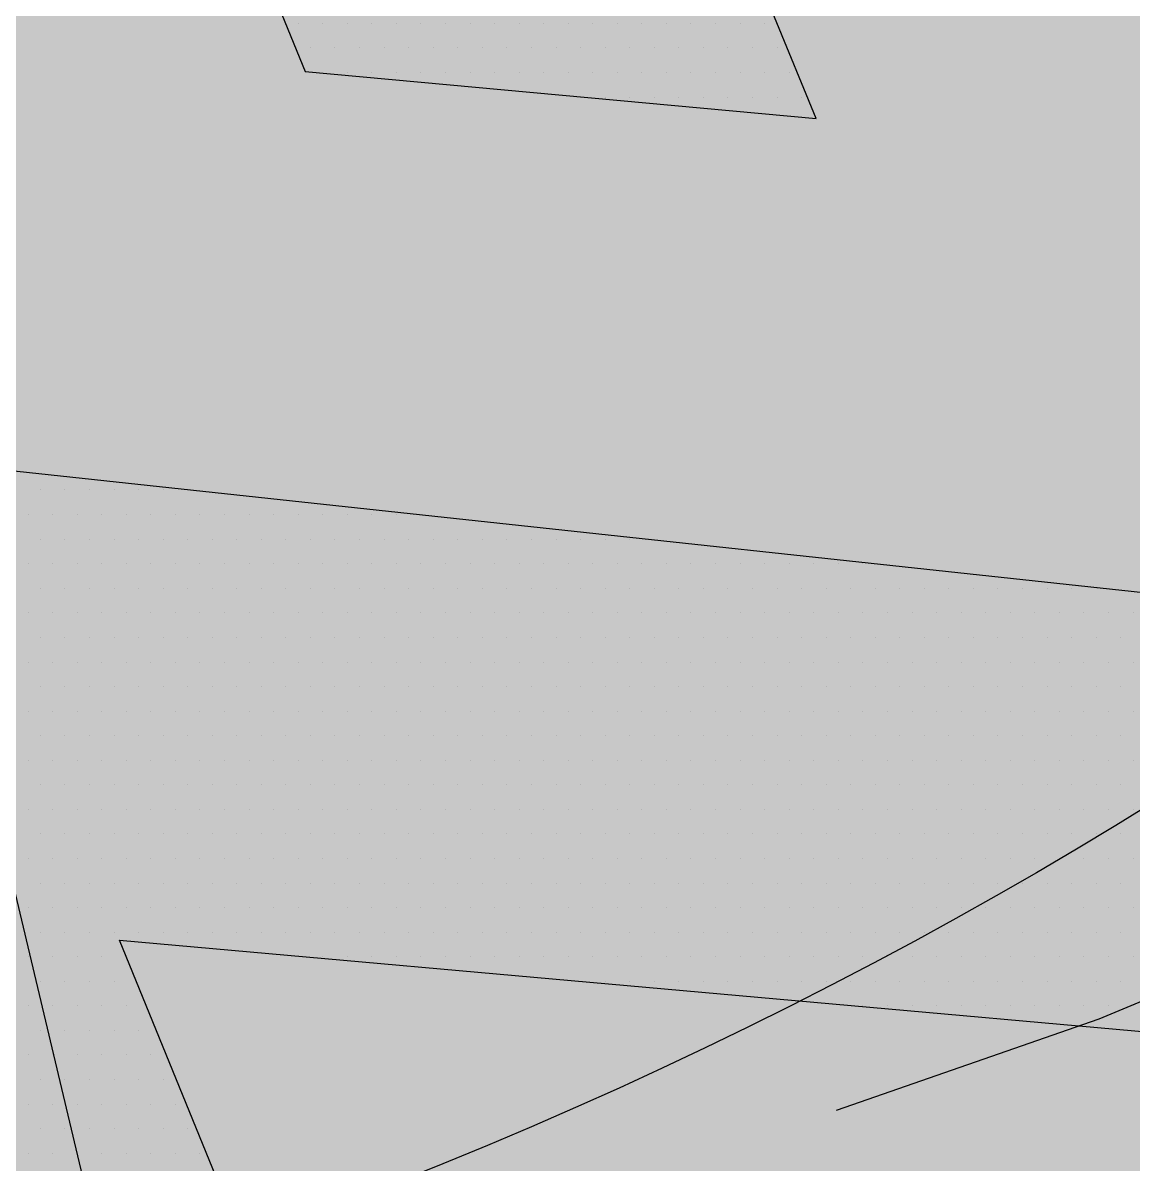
# Paper-space layout 'Layout1' of a CAD drawing. Extents: x -43 to 2298, y -18 to 768.
# Drawn here: x 739.993 to 742.482, y 376.185 to 378.743 of the extents above; entities that cross this region are included whole.
import ezdxf

# ---------------------------------------------------------------- set-up
doc = ezdxf.new("R2010")
doc.units = 0
doc.header["$LTSCALE"] = 2
doc.linetypes.add('CACHEX2', pattern=[0.75, 0.5, -0.25])
doc.layers.add('CARTOUCHE', color=7, linetype='Continuous')
doc.layers.add('LOGO', color=7, linetype='Continuous')

# ---------------------------------------------------------------- blocks, each defined once
blk = doc.blocks.new('A$C715108E3')
at = {"layer": 'LOGO', "color": 131}
for p, q in [((-1.7662, -18.4684), (-1.7662, -18.4684)), ((-1.7182, -18.4684), (-1.7182, -18.4684)), ((-1.6264, -18.4684), (-1.6264, -18.4684)), ((-1.5345, -18.4684), (-1.5345, -18.4684)), ((-1.4427, -18.4684), (-1.4427, -18.4684)), ((-1.3512, -18.4684), (-1.3512, -18.4684)), ((-1.2594, -18.4684), (-1.2594, -18.4684)), ((-1.1674, -18.4684), (-1.1674, -18.4684)), ((-1.0761, -18.4684), (-1.0761, -18.4684)), ((-0.9841, -18.4684), (-0.9841, -18.4684)), ((-0.8921, -18.4684), (-0.8921, -18.4684)), ((-0.801, -18.4684), (-0.801, -18.4684)), ((-0.709, -18.4684), (-0.709, -18.4684)), ((-0.6173, -18.4684), (-0.6173, -18.4684)), ((-0.5257, -18.4684), (-0.5257, -18.4684)), ((-0.434, -18.4684), (-0.434, -18.4684)), ((-0.342, -18.4684), (-0.342, -18.4684)), ((-0.2508, -18.4684), (-0.2508, -18.4684)), ((-0.1587, -18.4684), (-0.1587, -18.4684)), ((-0.0667, -18.4684), (-0.0667, -18.4684)), ((0.0251, -18.4684), (0.0251, -18.4684)), ((-1.7287, -18.5599), (-1.7287, -18.5599)), ((-1.6721, -18.5599), (-1.6721, -18.5599)), ((-1.5806, -18.5599), (-1.5806, -18.5599)), ((-1.4888, -18.5599), (-1.4888, -18.5599)), ((-1.397, -18.5599), (-1.397, -18.5599)), ((-1.3051, -18.5599), (-1.3051, -18.5599)), ((-1.2137, -18.5599), (-1.2137, -18.5599)), ((-1.1219, -18.5599), (-1.1219, -18.5599)), ((-1.0298, -18.5599), (-1.0298, -18.5599)), ((-0.9386, -18.5599), (-0.9386, -18.5599)), ((-0.8465, -18.5599), (-0.8465, -18.5599)), ((-0.7549, -18.5599), (-0.7549, -18.5599)), ((-0.6633, -18.5599), (-0.6633, -18.5599)), ((-0.5712, -18.5599), (-0.5712, -18.5599)), ((-0.4796, -18.5599), (-0.4796, -18.5599)), ((-0.3879, -18.5599), (-0.3879, -18.5599)), ((-0.2963, -18.5599), (-0.2963, -18.5599)), ((-0.2043, -18.5599), (-0.2043, -18.5599)), ((-0.1124, -18.5599), (-0.1124, -18.5599)), ((-0.0212, -18.5599), (-0.0212, -18.5599)), ((0.0708, -18.5599), (0.0708, -18.5599)), ((-1.6492, -18.6525), (-1.6492, -18.6525)), ((-1.6264, -18.6525), (-1.6264, -18.6525)), ((-1.5345, -18.6525), (-1.5345, -18.6525)), ((-1.4427, -18.6525), (-1.4427, -18.6525)), ((-1.3512, -18.6525), (-1.3512, -18.6525)), ((-1.2594, -18.6525), (-1.2594, -18.6525)), ((-1.1674, -18.6525), (-1.1674, -18.6525)), ((-1.0761, -18.6525), (-1.0761, -18.6525)), ((-0.9841, -18.6525), (-0.9841, -18.6525)), ((-0.8921, -18.6525), (-0.8921, -18.6525)), ((-0.801, -18.6525), (-0.801, -18.6525)), ((-0.709, -18.6525), (-0.709, -18.6525)), ((-0.6173, -18.6525), (-0.6173, -18.6525)), ((-0.5257, -18.6525), (-0.5257, -18.6525)), ((-0.434, -18.6525), (-0.434, -18.6525)), ((-0.342, -18.6525), (-0.342, -18.6525)), ((-0.2508, -18.6525), (-0.2508, -18.6525)), ((-0.1587, -18.6525), (-0.1587, -18.6525)), ((-0.0667, -18.6525), (-0.0667, -18.6525)), ((0.0251, -18.6525), (0.0251, -18.6525)), ((0.1166, -18.6525), (0.1166, -18.6525)), ((-0.6535, -18.7438), (-0.6535, -18.7438)), ((-0.5712, -18.7438), (-0.5712, -18.7438)), ((-0.4796, -18.7438), (-0.4796, -18.7438)), ((-0.3879, -18.7438), (-0.3879, -18.7438)), ((-0.2963, -18.7438), (-0.2963, -18.7438)), ((-0.2043, -18.7438), (-0.2043, -18.7438)), ((-0.1124, -18.7438), (-0.1124, -18.7438)), ((-0.0212, -18.7438), (-0.0212, -18.7438)), ((0.0708, -18.7438), (0.0708, -18.7438)), ((0.1627, -18.7438), (0.1627, -18.7438)), ((-2.6815, -20.211), (-2.6815, -20.211)), ((-2.5895, -20.211), (-2.5895, -20.211)), ((-2.4975, -20.211), (-2.4975, -20.211)), ((-2.4062, -20.211), (-2.4062, -20.211)), ((-2.3142, -20.211), (-2.3142, -20.211)), ((-2.2223, -20.211), (-2.2223, -20.211)), ((-2.1309, -20.211), (-2.1309, -20.211)), ((-2.727, -20.3034), (-2.727, -20.3034)), ((-2.6358, -20.3034), (-2.6358, -20.3034)), ((-2.5439, -20.3034), (-2.5439, -20.3034)), ((-2.4519, -20.3034), (-2.4519, -20.3034)), ((-2.3599, -20.3034), (-2.3599, -20.3034)), ((-2.2686, -20.3034), (-2.2686, -20.3034)), ((-2.1766, -20.3034), (-2.1766, -20.3034)), ((-2.085, -20.3034), (-2.085, -20.3034)), ((-1.9933, -20.3034), (-1.9933, -20.3034)), ((-1.9015, -20.3034), (-1.9015, -20.3034)), ((-1.8097, -20.3034), (-1.8097, -20.3034)), ((-1.7182, -20.3034), (-1.7182, -20.3034)), ((-1.6264, -20.3034), (-1.6264, -20.3034)), ((-1.5345, -20.3034), (-1.5345, -20.3034)), ((-1.4427, -20.3034), (-1.4427, -20.3034)), ((-1.3512, -20.3034), (-1.3512, -20.3034)), ((-2.6815, -20.3947), (-2.6815, -20.3947)), ((-2.5895, -20.3947), (-2.5895, -20.3947)), ((-2.4975, -20.3947), (-2.4975, -20.3947)), ((-2.4062, -20.3947), (-2.4062, -20.3947)), ((-2.3142, -20.3947), (-2.3142, -20.3947)), ((-2.2223, -20.3947), (-2.2223, -20.3947)), ((-2.1309, -20.3947), (-2.1309, -20.3947)), ((-2.0391, -20.3947), (-2.0391, -20.3947)), ((-1.9472, -20.3947), (-1.9472, -20.3947)), ((-1.8558, -20.3947), (-1.8558, -20.3947)), ((-1.7639, -20.3947), (-1.7639, -20.3947)), ((-1.6721, -20.3947), (-1.6721, -20.3947)), ((-1.5806, -20.3947), (-1.5806, -20.3947)), ((-1.4888, -20.3947), (-1.4888, -20.3947)), ((-1.397, -20.3947), (-1.397, -20.3947)), ((-1.3051, -20.3947), (-1.3051, -20.3947)), ((-1.2137, -20.3947), (-1.2137, -20.3947)), ((-1.1219, -20.3947), (-1.1219, -20.3947)), ((-1.0298, -20.3947), (-1.0298, -20.3947)), ((-0.9386, -20.3947), (-0.9386, -20.3947)), ((-0.8465, -20.3947), (-0.8465, -20.3947)), ((-0.7549, -20.3947), (-0.7549, -20.3947)), ((-0.6633, -20.3947), (-0.6633, -20.3947)), ((-0.5712, -20.3947), (-0.5712, -20.3947)), ((-0.4796, -20.3947), (-0.4796, -20.3947)), ((-2.727, -20.4861), (-2.727, -20.4861)), ((-2.6358, -20.4861), (-2.6358, -20.4861)), ((-2.5439, -20.4861), (-2.5439, -20.4861)), ((-2.4519, -20.4861), (-2.4519, -20.4861)), ((-2.3599, -20.4861), (-2.3599, -20.4861)), ((-2.2686, -20.4861), (-2.2686, -20.4861)), ((-2.1766, -20.4861), (-2.1766, -20.4861)), ((-2.085, -20.4861), (-2.085, -20.4861)), ((-1.9933, -20.4861), (-1.9933, -20.4861)), ((-1.9015, -20.4861), (-1.9015, -20.4861)), ((-1.8097, -20.4861), (-1.8097, -20.4861)), ((-1.7182, -20.4861), (-1.7182, -20.4861)), ((-1.6264, -20.4861), (-1.6264, -20.4861)), ((-1.5345, -20.4861), (-1.5345, -20.4861)), ((-1.4427, -20.4861), (-1.4427, -20.4861)), ((-1.3512, -20.4861), (-1.3512, -20.4861)), ((-1.2594, -20.4861), (-1.2594, -20.4861)), ((-1.1674, -20.4861), (-1.1674, -20.4861)), ((-1.0761, -20.4861), (-1.0761, -20.4861)), ((-0.9841, -20.4861), (-0.9841, -20.4861)), ((-0.8921, -20.4861), (-0.8921, -20.4861)), ((-0.801, -20.4861), (-0.801, -20.4861)), ((-0.709, -20.4861), (-0.709, -20.4861)), ((-0.6173, -20.4861), (-0.6173, -20.4861)), ((-0.5257, -20.4861), (-0.5257, -20.4861)), ((-0.434, -20.4861), (-0.434, -20.4861)), ((-0.342, -20.4861), (-0.342, -20.4861)), ((-0.2508, -20.4861), (-0.2508, -20.4861)), ((-0.1587, -20.4861), (-0.1587, -20.4861)), ((-0.0667, -20.4861), (-0.0667, -20.4861)), ((0.0251, -20.4861), (0.0251, -20.4861)), ((0.1166, -20.4861), (0.1166, -20.4861)), ((0.2084, -20.4861), (0.2084, -20.4861)), ((0.3002, -20.4861), (0.3002, -20.4861)), ((0.3917, -20.4861), (0.3917, -20.4861)), ((-2.6815, -20.5785), (-2.6815, -20.5785)), ((-2.5895, -20.5785), (-2.5895, -20.5785)), ((-2.4975, -20.5785), (-2.4975, -20.5785)), ((-2.4062, -20.5785), (-2.4062, -20.5785)), ((-2.3142, -20.5785), (-2.3142, -20.5785)), ((-2.2223, -20.5785), (-2.2223, -20.5785)), ((-2.1309, -20.5785), (-2.1309, -20.5785)), ((-2.0391, -20.5785), (-2.0391, -20.5785)), ((-1.9472, -20.5785), (-1.9472, -20.5785)), ((-1.8558, -20.5785), (-1.8558, -20.5785)), ((-1.7639, -20.5785), (-1.7639, -20.5785)), ((-1.6721, -20.5785), (-1.6721, -20.5785)), ((-1.5806, -20.5785), (-1.5806, -20.5785)), ((-1.4888, -20.5785), (-1.4888, -20.5785)), ((-1.397, -20.5785), (-1.397, -20.5785)), ((-1.3051, -20.5785), (-1.3051, -20.5785)), ((-1.2137, -20.5785), (-1.2137, -20.5785)), ((-1.1219, -20.5785), (-1.1219, -20.5785)), ((-1.0298, -20.5785), (-1.0298, -20.5785)), ((-0.9386, -20.5785), (-0.9386, -20.5785)), ((-0.8465, -20.5785), (-0.8465, -20.5785)), ((-0.7549, -20.5785), (-0.7549, -20.5785)), ((-0.6633, -20.5785), (-0.6633, -20.5785)), ((-0.5712, -20.5785), (-0.5712, -20.5785)), ((-0.4796, -20.5785), (-0.4796, -20.5785)), ((-0.3879, -20.5785), (-0.3879, -20.5785)), ((-0.2963, -20.5785), (-0.2963, -20.5785)), ((-0.2043, -20.5785), (-0.2043, -20.5785)), ((-0.1124, -20.5785), (-0.1124, -20.5785)), ((-0.0212, -20.5785), (-0.0212, -20.5785)), ((0.0708, -20.5785), (0.0708, -20.5785)), ((0.1627, -20.5785), (0.1627, -20.5785)), ((0.2541, -20.5785), (0.2541, -20.5785)), ((0.346, -20.5785), (0.346, -20.5785)), ((0.4378, -20.5785), (0.4378, -20.5785)), ((0.5293, -20.5785), (0.5293, -20.5785)), ((0.6211, -20.5785), (0.6211, -20.5785)), ((0.7131, -20.5785), (0.7131, -20.5785)), ((0.8044, -20.5785), (0.8044, -20.5785)), ((0.8964, -20.5785), (0.8964, -20.5785)), ((0.988, -20.5785), (0.988, -20.5785)), ((1.0801, -20.5785), (1.0801, -20.5785)), ((1.1717, -20.5785), (1.1717, -20.5785)), ((1.2634, -20.5785), (1.2634, -20.5785)), ((-2.727, -20.6698), (-2.727, -20.6698)), ((-2.6358, -20.6698), (-2.6358, -20.6698)), ((-2.5439, -20.6698), (-2.5439, -20.6698)), ((-2.4519, -20.6698), (-2.4519, -20.6698)), ((-2.3599, -20.6698), (-2.3599, -20.6698)), ((-2.2686, -20.6698), (-2.2686, -20.6698)), ((-2.1766, -20.6698), (-2.1766, -20.6698)), ((-2.085, -20.6698), (-2.085, -20.6698)), ((-1.9933, -20.6698), (-1.9933, -20.6698)), ((-1.9015, -20.6698), (-1.9015, -20.6698)), ((-1.8097, -20.6698), (-1.8097, -20.6698)), ((-1.7182, -20.6698), (-1.7182, -20.6698)), ((-1.6264, -20.6698), (-1.6264, -20.6698)), ((-1.5345, -20.6698), (-1.5345, -20.6698)), ((-1.4427, -20.6698), (-1.4427, -20.6698)), ((-1.3512, -20.6698), (-1.3512, -20.6698)), ((-1.2594, -20.6698), (-1.2594, -20.6698)), ((-1.1674, -20.6698), (-1.1674, -20.6698)), ((-1.0761, -20.6698), (-1.0761, -20.6698)), ((-0.9841, -20.6698), (-0.9841, -20.6698)), ((-0.8921, -20.6698), (-0.8921, -20.6698)), ((-0.801, -20.6698), (-0.801, -20.6698)), ((-0.709, -20.6698), (-0.709, -20.6698)), ((-0.6173, -20.6698), (-0.6173, -20.6698)), ((-0.5257, -20.6698), (-0.5257, -20.6698)), ((-0.434, -20.6698), (-0.434, -20.6698)), ((-0.342, -20.6698), (-0.342, -20.6698)), ((-0.2508, -20.6698), (-0.2508, -20.6698)), ((-0.1587, -20.6698), (-0.1587, -20.6698)), ((-0.0667, -20.6698), (-0.0667, -20.6698)), ((0.0251, -20.6698), (0.0251, -20.6698)), ((0.1166, -20.6698), (0.1166, -20.6698)), ((0.2084, -20.6698), (0.2084, -20.6698)), ((0.3002, -20.6698), (0.3002, -20.6698)), ((0.3917, -20.6698), (0.3917, -20.6698)), ((0.4835, -20.6698), (0.4835, -20.6698)), ((0.5755, -20.6698), (0.5755, -20.6698)), ((0.6668, -20.6698), (0.6668, -20.6698)), ((0.7588, -20.6698), (0.7588, -20.6698)), ((0.8507, -20.6698), (0.8507, -20.6698)), ((0.9423, -20.6698), (0.9423, -20.6698)), ((1.034, -20.6698), (1.034, -20.6698)), ((1.1256, -20.6698), (1.1256, -20.6698)), ((1.2176, -20.6698), (1.2176, -20.6698)), ((1.3089, -20.6698), (1.3089, -20.6698)), ((1.4009, -20.6698), (1.4009, -20.6698)), ((-2.6815, -20.7613), (-2.6815, -20.7613)), ((-2.5895, -20.7613), (-2.5895, -20.7613)), ((-2.4975, -20.7613), (-2.4975, -20.7613)), ((-2.4062, -20.7613), (-2.4062, -20.7613)), ((-2.3142, -20.7613), (-2.3142, -20.7613)), ((-2.2223, -20.7613), (-2.2223, -20.7613)), ((-2.1309, -20.7613), (-2.1309, -20.7613)), ((-2.0391, -20.7613), (-2.0391, -20.7613)), ((-1.9472, -20.7613), (-1.9472, -20.7613)), ((-1.8558, -20.7613), (-1.8558, -20.7613)), ((-1.7639, -20.7613), (-1.7639, -20.7613)), ((-1.6721, -20.7613), (-1.6721, -20.7613)), ((-1.5806, -20.7613), (-1.5806, -20.7613)), ((-1.4888, -20.7613), (-1.4888, -20.7613)), ((-1.397, -20.7613), (-1.397, -20.7613)), ((-1.3051, -20.7613), (-1.3051, -20.7613)), ((-1.2137, -20.7613), (-1.2137, -20.7613)), ((-1.1219, -20.7613), (-1.1219, -20.7613)), ((-1.0298, -20.7613), (-1.0298, -20.7613)), ((-0.9386, -20.7613), (-0.9386, -20.7613)), ((-0.8465, -20.7613), (-0.8465, -20.7613)), ((-0.7549, -20.7613), (-0.7549, -20.7613)), ((-0.6633, -20.7613), (-0.6633, -20.7613)), ((-0.5712, -20.7613), (-0.5712, -20.7613)), ((-0.4796, -20.7613), (-0.4796, -20.7613)), ((-0.3879, -20.7613), (-0.3879, -20.7613)), ((-0.2963, -20.7613), (-0.2963, -20.7613)), ((-0.2043, -20.7613), (-0.2043, -20.7613)), ((-0.1124, -20.7613), (-0.1124, -20.7613)), ((-0.0212, -20.7613), (-0.0212, -20.7613)), ((0.0708, -20.7613), (0.0708, -20.7613)), ((0.1627, -20.7613), (0.1627, -20.7613)), ((0.2541, -20.7613), (0.2541, -20.7613)), ((0.346, -20.7613), (0.346, -20.7613)), ((0.4378, -20.7613), (0.4378, -20.7613)), ((0.5293, -20.7613), (0.5293, -20.7613)), ((0.6211, -20.7613), (0.6211, -20.7613)), ((0.7131, -20.7613), (0.7131, -20.7613)), ((0.8044, -20.7613), (0.8044, -20.7613)), ((0.8964, -20.7613), (0.8964, -20.7613)), ((0.988, -20.7613), (0.988, -20.7613)), ((1.0801, -20.7613), (1.0801, -20.7613)), ((1.1717, -20.7613), (1.1717, -20.7613)), ((1.2634, -20.7613), (1.2634, -20.7613)), ((1.3554, -20.7613), (1.3554, -20.7613)), ((-2.727, -20.8538), (-2.727, -20.8538)), ((-2.6358, -20.8538), (-2.6358, -20.8538)), ((-2.5439, -20.8538), (-2.5439, -20.8538)), ((-2.4519, -20.8538), (-2.4519, -20.8538)), ((-2.3599, -20.8538), (-2.3599, -20.8538)), ((-2.2686, -20.8538), (-2.2686, -20.8538)), ((-2.1766, -20.8538), (-2.1766, -20.8538)), ((-2.085, -20.8538), (-2.085, -20.8538)), ((-1.9933, -20.8538), (-1.9933, -20.8538)), ((-1.9015, -20.8538), (-1.9015, -20.8538)), ((-1.8097, -20.8538), (-1.8097, -20.8538)), ((-1.7182, -20.8538), (-1.7182, -20.8538)), ((-1.6264, -20.8538), (-1.6264, -20.8538)), ((-1.5345, -20.8538), (-1.5345, -20.8538)), ((-1.4427, -20.8538), (-1.4427, -20.8538)), ((-1.3512, -20.8538), (-1.3512, -20.8538)), ((-1.2594, -20.8538), (-1.2594, -20.8538)), ((-1.1674, -20.8538), (-1.1674, -20.8538)), ((-1.0761, -20.8538), (-1.0761, -20.8538)), ((-0.9841, -20.8538), (-0.9841, -20.8538)), ((-0.8921, -20.8538), (-0.8921, -20.8538)), ((-0.801, -20.8538), (-0.801, -20.8538)), ((-0.709, -20.8538), (-0.709, -20.8538)), ((-0.6173, -20.8538), (-0.6173, -20.8538)), ((-0.5257, -20.8538), (-0.5257, -20.8538)), ((-0.434, -20.8538), (-0.434, -20.8538)), ((-0.342, -20.8538), (-0.342, -20.8538)), ((-0.2508, -20.8538), (-0.2508, -20.8538)), ((-0.1587, -20.8538), (-0.1587, -20.8538)), ((-0.0667, -20.8538), (-0.0667, -20.8538)), ((0.0251, -20.8538), (0.0251, -20.8538)), ((0.1166, -20.8538), (0.1166, -20.8538)), ((0.2084, -20.8538), (0.2084, -20.8538)), ((0.3002, -20.8538), (0.3002, -20.8538)), ((0.3917, -20.8538), (0.3917, -20.8538)), ((0.4835, -20.8538), (0.4835, -20.8538)), ((0.5755, -20.8538), (0.5755, -20.8538)), ((0.6668, -20.8538), (0.6668, -20.8538)), ((0.7588, -20.8538), (0.7588, -20.8538)), ((0.8507, -20.8538), (0.8507, -20.8538)), ((0.9423, -20.8538), (0.9423, -20.8538)), ((1.034, -20.8538), (1.034, -20.8538)), ((1.1256, -20.8538), (1.1256, -20.8538)), ((1.2176, -20.8538), (1.2176, -20.8538)), ((1.3089, -20.8538), (1.3089, -20.8538)), ((1.4009, -20.8538), (1.4009, -20.8538)), ((-2.6815, -20.9453), (-2.6815, -20.9453)), ((-2.5895, -20.9453), (-2.5895, -20.9453)), ((-2.4975, -20.9453), (-2.4975, -20.9453)), ((-2.4062, -20.9453), (-2.4062, -20.9453)), ((-2.3142, -20.9453), (-2.3142, -20.9453)), ((-2.2223, -20.9453), (-2.2223, -20.9453)), ((-2.1309, -20.9453), (-2.1309, -20.9453)), ((-2.0391, -20.9453), (-2.0391, -20.9453)), ((-1.9472, -20.9453), (-1.9472, -20.9453)), ((-1.8558, -20.9453), (-1.8558, -20.9453)), ((-1.7639, -20.9453), (-1.7639, -20.9453)), ((-1.6721, -20.9453), (-1.6721, -20.9453)), ((-1.5806, -20.9453), (-1.5806, -20.9453)), ((-1.4888, -20.9453), (-1.4888, -20.9453)), ((-1.397, -20.9453), (-1.397, -20.9453)), ((-1.3051, -20.9453), (-1.3051, -20.9453)), ((-1.2137, -20.9453), (-1.2137, -20.9453)), ((-1.1219, -20.9453), (-1.1219, -20.9453)), ((-1.0298, -20.9453), (-1.0298, -20.9453)), ((-0.9386, -20.9453), (-0.9386, -20.9453)), ((-0.8465, -20.9453), (-0.8465, -20.9453)), ((-0.7549, -20.9453), (-0.7549, -20.9453)), ((-0.6633, -20.9453), (-0.6633, -20.9453)), ((-0.5712, -20.9453), (-0.5712, -20.9453)), ((-0.4796, -20.9453), (-0.4796, -20.9453)), ((-0.3879, -20.9453), (-0.3879, -20.9453)), ((-0.2963, -20.9453), (-0.2963, -20.9453)), ((-0.2043, -20.9453), (-0.2043, -20.9453)), ((-0.1124, -20.9453), (-0.1124, -20.9453)), ((-0.0212, -20.9453), (-0.0212, -20.9453)), ((0.0708, -20.9453), (0.0708, -20.9453)), ((0.1627, -20.9453), (0.1627, -20.9453)), ((0.2541, -20.9453), (0.2541, -20.9453)), ((0.346, -20.9453), (0.346, -20.9453)), ((0.4378, -20.9453), (0.4378, -20.9453)), ((0.5293, -20.9453), (0.5293, -20.9453)), ((0.6211, -20.9453), (0.6211, -20.9453)), ((0.7131, -20.9453), (0.7131, -20.9453)), ((0.8044, -20.9453), (0.8044, -20.9453)), ((0.8964, -20.9453), (0.8964, -20.9453)), ((0.988, -20.9453), (0.988, -20.9453)), ((1.0801, -20.9453), (1.0801, -20.9453)), ((1.1717, -20.9453), (1.1717, -20.9453)), ((1.2634, -20.9453), (1.2634, -20.9453)), ((1.3554, -20.9453), (1.3554, -20.9453)), ((-2.727, -21.0375), (-2.727, -21.0375)), ((-2.6358, -21.0375), (-2.6358, -21.0375)), ((-2.5439, -21.0375), (-2.5439, -21.0375)), ((-2.4519, -21.0375), (-2.4519, -21.0375)), ((-2.3599, -21.0375), (-2.3599, -21.0375)), ((-2.2686, -21.0375), (-2.2686, -21.0375)), ((-2.1766, -21.0375), (-2.1766, -21.0375)), ((-2.085, -21.0375), (-2.085, -21.0375)), ((-1.9933, -21.0375), (-1.9933, -21.0375)), ((-1.9015, -21.0375), (-1.9015, -21.0375)), ((-1.8097, -21.0375), (-1.8097, -21.0375)), ((-1.7182, -21.0375), (-1.7182, -21.0375)), ((-1.6264, -21.0375), (-1.6264, -21.0375)), ((-1.5345, -21.0375), (-1.5345, -21.0375)), ((-1.4427, -21.0375), (-1.4427, -21.0375)), ((-1.3512, -21.0375), (-1.3512, -21.0375)), ((-1.2594, -21.0375), (-1.2594, -21.0375)), ((-1.1674, -21.0375), (-1.1674, -21.0375)), ((-1.0761, -21.0375), (-1.0761, -21.0375)), ((-0.9841, -21.0375), (-0.9841, -21.0375)), ((-0.8921, -21.0375), (-0.8921, -21.0375)), ((-0.801, -21.0375), (-0.801, -21.0375)), ((-0.709, -21.0375), (-0.709, -21.0375)), ((-0.6173, -21.0375), (-0.6173, -21.0375)), ((-0.5257, -21.0375), (-0.5257, -21.0375)), ((-0.434, -21.0375), (-0.434, -21.0375)), ((-0.342, -21.0375), (-0.342, -21.0375)), ((-0.2508, -21.0375), (-0.2508, -21.0375)), ((-0.1587, -21.0375), (-0.1587, -21.0375)), ((-0.0667, -21.0375), (-0.0667, -21.0375)), ((0.0251, -21.0375), (0.0251, -21.0375)), ((0.1166, -21.0375), (0.1166, -21.0375)), ((0.2084, -21.0375), (0.2084, -21.0375)), ((0.3002, -21.0375), (0.3002, -21.0375)), ((0.3917, -21.0375), (0.3917, -21.0375)), ((0.4835, -21.0375), (0.4835, -21.0375)), ((0.5755, -21.0375), (0.5755, -21.0375)), ((0.6668, -21.0375), (0.6668, -21.0375)), ((0.7588, -21.0375), (0.7588, -21.0375)), ((0.8507, -21.0375), (0.8507, -21.0375)), ((0.9423, -21.0375), (0.9423, -21.0375)), ((1.034, -21.0375), (1.034, -21.0375)), ((1.1256, -21.0375), (1.1256, -21.0375)), ((1.2176, -21.0375), (1.2176, -21.0375)), ((1.3089, -21.0375), (1.3089, -21.0375)), ((1.4009, -21.0375), (1.4009, -21.0375)), ((-2.6815, -21.1288), (-2.6815, -21.1288)), ((-2.5895, -21.1288), (-2.5895, -21.1288)), ((-2.4975, -21.1288), (-2.4975, -21.1288)), ((-2.4062, -21.1288), (-2.4062, -21.1288)), ((-2.3142, -21.1288), (-2.3142, -21.1288)), ((-2.2223, -21.1288), (-2.2223, -21.1288)), ((-2.1309, -21.1288), (-2.1309, -21.1288)), ((-2.0391, -21.1288), (-2.0391, -21.1288)), ((-1.9472, -21.1288), (-1.9472, -21.1288)), ((-1.8558, -21.1288), (-1.8558, -21.1288)), ((-1.7639, -21.1288), (-1.7639, -21.1288)), ((-1.6721, -21.1288), (-1.6721, -21.1288)), ((-1.5806, -21.1288), (-1.5806, -21.1288)), ((-1.4888, -21.1288), (-1.4888, -21.1288)), ((-1.397, -21.1288), (-1.397, -21.1288)), ((-1.3051, -21.1288), (-1.3051, -21.1288)), ((-1.2137, -21.1288), (-1.2137, -21.1288)), ((-1.1219, -21.1288), (-1.1219, -21.1288)), ((-1.0298, -21.1288), (-1.0298, -21.1288)), ((-0.9386, -21.1288), (-0.9386, -21.1288)), ((-0.8465, -21.1288), (-0.8465, -21.1288)), ((-0.7549, -21.1288), (-0.7549, -21.1288)), ((-0.6633, -21.1288), (-0.6633, -21.1288)), ((-0.5712, -21.1288), (-0.5712, -21.1288)), ((-0.4796, -21.1288), (-0.4796, -21.1288)), ((-0.3879, -21.1288), (-0.3879, -21.1288)), ((-0.2963, -21.1288), (-0.2963, -21.1288)), ((-0.2043, -21.1288), (-0.2043, -21.1288)), ((-0.1124, -21.1288), (-0.1124, -21.1288)), ((-0.0212, -21.1288), (-0.0212, -21.1288)), ((0.0708, -21.1288), (0.0708, -21.1288)), ((0.1627, -21.1288), (0.1627, -21.1288)), ((0.2541, -21.1288), (0.2541, -21.1288)), ((0.346, -21.1288), (0.346, -21.1288)), ((0.4378, -21.1288), (0.4378, -21.1288)), ((0.5293, -21.1288), (0.5293, -21.1288)), ((0.6211, -21.1288), (0.6211, -21.1288)), ((0.7131, -21.1288), (0.7131, -21.1288)), ((0.8044, -21.1288), (0.8044, -21.1288)), ((0.8964, -21.1288), (0.8964, -21.1288)), ((0.988, -21.1288), (0.988, -21.1288)), ((1.0801, -21.1288), (1.0801, -21.1288)), ((1.1717, -21.1288), (1.1717, -21.1288)), ((1.2634, -21.1288), (1.2634, -21.1288)), ((1.3554, -21.1288), (1.3554, -21.1288)), ((-2.727, -21.2202), (-2.727, -21.2202)), ((-2.6358, -21.2202), (-2.6358, -21.2202)), ((-2.5439, -21.2202), (-2.5439, -21.2202)), ((-2.4519, -21.2202), (-2.4519, -21.2202)), ((-2.3599, -21.2202), (-2.3599, -21.2202)), ((-2.2686, -21.2202), (-2.2686, -21.2202)), ((-2.1766, -21.2202), (-2.1766, -21.2202)), ((-2.085, -21.2202), (-2.085, -21.2202)), ((-1.9933, -21.2202), (-1.9933, -21.2202)), ((-1.9015, -21.2202), (-1.9015, -21.2202)), ((-1.8097, -21.2202), (-1.8097, -21.2202)), ((-1.7182, -21.2202), (-1.7182, -21.2202)), ((-1.6264, -21.2202), (-1.6264, -21.2202)), ((-1.5345, -21.2202), (-1.5345, -21.2202)), ((-1.4427, -21.2202), (-1.4427, -21.2202)), ((-1.3512, -21.2202), (-1.3512, -21.2202)), ((-1.2594, -21.2202), (-1.2594, -21.2202)), ((-1.1674, -21.2202), (-1.1674, -21.2202)), ((-1.0761, -21.2202), (-1.0761, -21.2202)), ((-0.9841, -21.2202), (-0.9841, -21.2202)), ((-0.8921, -21.2202), (-0.8921, -21.2202)), ((-0.801, -21.2202), (-0.801, -21.2202)), ((-0.709, -21.2202), (-0.709, -21.2202)), ((-0.6173, -21.2202), (-0.6173, -21.2202)), ((-0.5257, -21.2202), (-0.5257, -21.2202)), ((-0.434, -21.2202), (-0.434, -21.2202)), ((-0.342, -21.2202), (-0.342, -21.2202)), ((-0.2508, -21.2202), (-0.2508, -21.2202)), ((-0.1587, -21.2202), (-0.1587, -21.2202)), ((-0.0667, -21.2202), (-0.0667, -21.2202)), ((0.0251, -21.2202), (0.0251, -21.2202)), ((0.1166, -21.2202), (0.1166, -21.2202)), ((0.2084, -21.2202), (0.2084, -21.2202)), ((0.3002, -21.2202), (0.3002, -21.2202)), ((0.3917, -21.2202), (0.3917, -21.2202)), ((0.4835, -21.2202), (0.4835, -21.2202)), ((0.5755, -21.2202), (0.5755, -21.2202)), ((0.6668, -21.2202), (0.6668, -21.2202)), ((0.7588, -21.2202), (0.7588, -21.2202)), ((0.8507, -21.2202), (0.8507, -21.2202)), ((0.9423, -21.2202), (0.9423, -21.2202)), ((1.034, -21.2202), (1.034, -21.2202)), ((1.1256, -21.2202), (1.1256, -21.2202)), ((1.2176, -21.2202), (1.2176, -21.2202)), ((1.3089, -21.2202), (1.3089, -21.2202)), ((1.4009, -21.2202), (1.4009, -21.2202)), ((-2.6815, -21.3126), (-2.6815, -21.3126)), ((-2.5895, -21.3126), (-2.5895, -21.3126)), ((-2.4975, -21.3126), (-2.4975, -21.3126)), ((-2.4062, -21.3126), (-2.4062, -21.3126)), ((-2.3142, -21.3126), (-2.3142, -21.3126)), ((-2.2223, -21.3126), (-2.2223, -21.3126)), ((-2.1309, -21.3126), (-2.1309, -21.3126)), ((-2.0391, -21.3126), (-2.0391, -21.3126)), ((-1.9472, -21.3126), (-1.9472, -21.3126)), ((-1.8558, -21.3126), (-1.8558, -21.3126)), ((-1.7639, -21.3126), (-1.7639, -21.3126)), ((-1.6721, -21.3126), (-1.6721, -21.3126)), ((-1.5806, -21.3126), (-1.5806, -21.3126)), ((-1.4888, -21.3126), (-1.4888, -21.3126)), ((-1.397, -21.3126), (-1.397, -21.3126)), ((-1.3051, -21.3126), (-1.3051, -21.3126)), ((-1.2137, -21.3126), (-1.2137, -21.3126)), ((-1.1219, -21.3126), (-1.1219, -21.3126)), ((-1.0298, -21.3126), (-1.0298, -21.3126)), ((-0.9386, -21.3126), (-0.9386, -21.3126)), ((-0.8465, -21.3126), (-0.8465, -21.3126)), ((-0.7549, -21.3126), (-0.7549, -21.3126)), ((-0.6633, -21.3126), (-0.6633, -21.3126)), ((-0.5712, -21.3126), (-0.5712, -21.3126)), ((-0.4796, -21.3126), (-0.4796, -21.3126)), ((-0.3879, -21.3126), (-0.3879, -21.3126)), ((-0.2963, -21.3126), (-0.2963, -21.3126)), ((-0.2043, -21.3126), (-0.2043, -21.3126)), ((-0.1124, -21.3126), (-0.1124, -21.3126)), ((-0.0212, -21.3126), (-0.0212, -21.3126)), ((0.0708, -21.3126), (0.0708, -21.3126)), ((0.1627, -21.3126), (0.1627, -21.3126)), ((0.2541, -21.3126), (0.2541, -21.3126)), ((0.346, -21.3126), (0.346, -21.3126)), ((0.4378, -21.3126), (0.4378, -21.3126)), ((0.5293, -21.3126), (0.5293, -21.3126)), ((0.6211, -21.3126), (0.6211, -21.3126)), ((0.7131, -21.3126), (0.7131, -21.3126)), ((0.8044, -21.3126), (0.8044, -21.3126)), ((0.8964, -21.3126), (0.8964, -21.3126)), ((0.988, -21.3126), (0.988, -21.3126)), ((1.0801, -21.3126), (1.0801, -21.3126)), ((1.1717, -21.3126), (1.1717, -21.3126)), ((1.2634, -21.3126), (1.2634, -21.3126)), ((1.3554, -21.3126), (1.3554, -21.3126)), ((-2.727, -21.4039), (-2.727, -21.4039)), ((-2.6358, -21.4039), (-2.6358, -21.4039)), ((-2.5439, -21.4039), (-2.5439, -21.4039)), ((-2.4519, -21.4039), (-2.4519, -21.4039)), ((-2.3599, -21.4039), (-2.3599, -21.4039)), ((-2.2686, -21.4039), (-2.2686, -21.4039)), ((-2.1766, -21.4039), (-2.1766, -21.4039)), ((-2.085, -21.4039), (-2.085, -21.4039)), ((-1.9933, -21.4039), (-1.9933, -21.4039)), ((-1.9015, -21.4039), (-1.9015, -21.4039)), ((-1.8097, -21.4039), (-1.8097, -21.4039)), ((-1.7182, -21.4039), (-1.7182, -21.4039)), ((-1.6264, -21.4039), (-1.6264, -21.4039)), ((-1.5345, -21.4039), (-1.5345, -21.4039)), ((-1.4427, -21.4039), (-1.4427, -21.4039)), ((-1.3512, -21.4039), (-1.3512, -21.4039)), ((-1.2594, -21.4039), (-1.2594, -21.4039)), ((-1.1674, -21.4039), (-1.1674, -21.4039)), ((-1.0761, -21.4039), (-1.0761, -21.4039)), ((-0.9841, -21.4039), (-0.9841, -21.4039)), ((-0.8921, -21.4039), (-0.8921, -21.4039)), ((-0.801, -21.4039), (-0.801, -21.4039)), ((-0.709, -21.4039), (-0.709, -21.4039)), ((-0.6173, -21.4039), (-0.6173, -21.4039)), ((-0.5257, -21.4039), (-0.5257, -21.4039)), ((-0.434, -21.4039), (-0.434, -21.4039)), ((-0.342, -21.4039), (-0.342, -21.4039)), ((-0.2508, -21.4039), (-0.2508, -21.4039)), ((-0.1587, -21.4039), (-0.1587, -21.4039)), ((-0.0667, -21.4039), (-0.0667, -21.4039)), ((0.0251, -21.4039), (0.0251, -21.4039)), ((0.1166, -21.4039), (0.1166, -21.4039)), ((0.2084, -21.4039), (0.2084, -21.4039)), ((0.3002, -21.4039), (0.3002, -21.4039)), ((0.3917, -21.4039), (0.3917, -21.4039)), ((0.4835, -21.4039), (0.4835, -21.4039)), ((0.5755, -21.4039), (0.5755, -21.4039)), ((0.6668, -21.4039), (0.6668, -21.4039)), ((0.7588, -21.4039), (0.7588, -21.4039)), ((0.8507, -21.4039), (0.8507, -21.4039)), ((0.9423, -21.4039), (0.9423, -21.4039)), ((1.034, -21.4039), (1.034, -21.4039)), ((1.1256, -21.4039), (1.1256, -21.4039)), ((1.2176, -21.4039), (1.2176, -21.4039)), ((1.3089, -21.4039), (1.3089, -21.4039)), ((1.4009, -21.4039), (1.4009, -21.4039)), ((-2.6815, -21.4954), (-2.6815, -21.4954)), ((-2.5895, -21.4954), (-2.5895, -21.4954)), ((-2.4975, -21.4954), (-2.4975, -21.4954)), ((-2.4062, -21.4954), (-2.4062, -21.4954)), ((-2.3142, -21.4954), (-2.3142, -21.4954)), ((-2.2223, -21.4954), (-2.2223, -21.4954)), ((-2.1309, -21.4954), (-2.1309, -21.4954)), ((-2.0391, -21.4954), (-2.0391, -21.4954)), ((-1.9472, -21.4954), (-1.9472, -21.4954)), ((-1.8558, -21.4954), (-1.8558, -21.4954)), ((-1.7639, -21.4954), (-1.7639, -21.4954)), ((-1.6721, -21.4954), (-1.6721, -21.4954)), ((-1.5806, -21.4954), (-1.5806, -21.4954)), ((-1.4888, -21.4954), (-1.4888, -21.4954)), ((-1.397, -21.4954), (-1.397, -21.4954)), ((-1.3051, -21.4954), (-1.3051, -21.4954)), ((-1.2137, -21.4954), (-1.2137, -21.4954)), ((-1.1219, -21.4954), (-1.1219, -21.4954)), ((-1.0298, -21.4954), (-1.0298, -21.4954)), ((-0.9386, -21.4954), (-0.9386, -21.4954)), ((-0.8465, -21.4954), (-0.8465, -21.4954)), ((-0.7549, -21.4954), (-0.7549, -21.4954)), ((-0.6633, -21.4954), (-0.6633, -21.4954)), ((-0.5712, -21.4954), (-0.5712, -21.4954)), ((-0.4796, -21.4954), (-0.4796, -21.4954)), ((-0.3879, -21.4954), (-0.3879, -21.4954)), ((-0.2963, -21.4954), (-0.2963, -21.4954)), ((-0.2043, -21.4954), (-0.2043, -21.4954)), ((-0.1124, -21.4954), (-0.1124, -21.4954)), ((-0.0212, -21.4954), (-0.0212, -21.4954)), ((0.0708, -21.4954), (0.0708, -21.4954)), ((0.1627, -21.4954), (0.1627, -21.4954)), ((0.2541, -21.4954), (0.2541, -21.4954)), ((0.346, -21.4954), (0.346, -21.4954)), ((0.4378, -21.4954), (0.4378, -21.4954)), ((0.5293, -21.4954), (0.5293, -21.4954)), ((0.6211, -21.4954), (0.6211, -21.4954)), ((0.7131, -21.4954), (0.7131, -21.4954)), ((0.8044, -21.4954), (0.8044, -21.4954)), ((0.8964, -21.4954), (0.8964, -21.4954)), ((0.988, -21.4954), (0.988, -21.4954)), ((1.0801, -21.4954), (1.0801, -21.4954)), ((1.1717, -21.4954), (1.1717, -21.4954)), ((1.2634, -21.4954), (1.2634, -21.4954)), ((1.3554, -21.4954), (1.3554, -21.4954)), ((-2.727, -21.5878), (-2.727, -21.5878)), ((-2.6358, -21.5878), (-2.6358, -21.5878)), ((-2.5439, -21.5878), (-2.5439, -21.5878)), ((-2.4519, -21.5878), (-2.4519, -21.5878)), ((-2.3599, -21.5878), (-2.3599, -21.5878)), ((-2.2686, -21.5878), (-2.2686, -21.5878)), ((-2.1766, -21.5878), (-2.1766, -21.5878)), ((-2.085, -21.5878), (-2.085, -21.5878)), ((-1.9933, -21.5878), (-1.9933, -21.5878)), ((-1.9015, -21.5878), (-1.9015, -21.5878)), ((-1.8097, -21.5878), (-1.8097, -21.5878)), ((-1.7182, -21.5878), (-1.7182, -21.5878)), ((-1.6264, -21.5878), (-1.6264, -21.5878)), ((-1.5345, -21.5878), (-1.5345, -21.5878)), ((-1.4427, -21.5878), (-1.4427, -21.5878)), ((-1.3512, -21.5878), (-1.3512, -21.5878)), ((-1.2594, -21.5878), (-1.2594, -21.5878)), ((-1.1674, -21.5878), (-1.1674, -21.5878)), ((-1.0761, -21.5878), (-1.0761, -21.5878)), ((-0.9841, -21.5878), (-0.9841, -21.5878)), ((-0.8921, -21.5878), (-0.8921, -21.5878)), ((-0.801, -21.5878), (-0.801, -21.5878)), ((-0.709, -21.5878), (-0.709, -21.5878)), ((-0.6173, -21.5878), (-0.6173, -21.5878)), ((-0.5257, -21.5878), (-0.5257, -21.5878)), ((-0.434, -21.5878), (-0.434, -21.5878)), ((-0.342, -21.5878), (-0.342, -21.5878)), ((-0.2508, -21.5878), (-0.2508, -21.5878)), ((-0.1587, -21.5878), (-0.1587, -21.5878)), ((-0.0667, -21.5878), (-0.0667, -21.5878)), ((0.0251, -21.5878), (0.0251, -21.5878)), ((0.1166, -21.5878), (0.1166, -21.5878)), ((0.2084, -21.5878), (0.2084, -21.5878)), ((0.3002, -21.5878), (0.3002, -21.5878)), ((0.3917, -21.5878), (0.3917, -21.5878)), ((0.4835, -21.5878), (0.4835, -21.5878)), ((0.5755, -21.5878), (0.5755, -21.5878)), ((0.6668, -21.5878), (0.6668, -21.5878)), ((0.7588, -21.5878), (0.7588, -21.5878)), ((0.8507, -21.5878), (0.8507, -21.5878)), ((0.9423, -21.5878), (0.9423, -21.5878)), ((1.034, -21.5878), (1.034, -21.5878)), ((1.1256, -21.5878), (1.1256, -21.5878)), ((1.2176, -21.5878), (1.2176, -21.5878)), ((1.3089, -21.5878), (1.3089, -21.5878)), ((1.4009, -21.5878), (1.4009, -21.5878)), ((-2.6815, -21.6792), (-2.6815, -21.6792)), ((-2.5895, -21.6792), (-2.5895, -21.6792)), ((-2.4975, -21.6792), (-2.4975, -21.6792)), ((-2.4062, -21.6792), (-2.4062, -21.6792)), ((-2.3142, -21.6792), (-2.3142, -21.6792)), ((-2.2223, -21.6792), (-2.2223, -21.6792)), ((-2.1309, -21.6792), (-2.1309, -21.6792)), ((-2.0391, -21.6792), (-2.0391, -21.6792)), ((-1.9472, -21.6792), (-1.9472, -21.6792)), ((-1.8558, -21.6792), (-1.8558, -21.6792)), ((-1.7639, -21.6792), (-1.7639, -21.6792)), ((-1.6721, -21.6792), (-1.6721, -21.6792)), ((-1.5806, -21.6792), (-1.5806, -21.6792)), ((-1.4888, -21.6792), (-1.4888, -21.6792)), ((-1.397, -21.6792), (-1.397, -21.6792)), ((-1.3051, -21.6792), (-1.3051, -21.6792)), ((-1.2137, -21.6792), (-1.2137, -21.6792)), ((-1.1219, -21.6792), (-1.1219, -21.6792)), ((-1.0298, -21.6792), (-1.0298, -21.6792)), ((-0.9386, -21.6792), (-0.9386, -21.6792)), ((-0.8465, -21.6792), (-0.8465, -21.6792)), ((-0.7549, -21.6792), (-0.7549, -21.6792)), ((-0.6633, -21.6792), (-0.6633, -21.6792)), ((-0.5712, -21.6792), (-0.5712, -21.6792)), ((-0.4796, -21.6792), (-0.4796, -21.6792)), ((-0.3879, -21.6792), (-0.3879, -21.6792)), ((-0.2963, -21.6792), (-0.2963, -21.6792)), ((-0.2043, -21.6792), (-0.2043, -21.6792)), ((-0.1124, -21.6792), (-0.1124, -21.6792)), ((-0.0212, -21.6792), (-0.0212, -21.6792)), ((0.0708, -21.6792), (0.0708, -21.6792)), ((0.1627, -21.6792), (0.1627, -21.6792)), ((0.2541, -21.6792), (0.2541, -21.6792)), ((0.346, -21.6792), (0.346, -21.6792)), ((0.4378, -21.6792), (0.4378, -21.6792)), ((0.5293, -21.6792), (0.5293, -21.6792)), ((0.6211, -21.6792), (0.6211, -21.6792)), ((0.7131, -21.6792), (0.7131, -21.6792)), ((0.8044, -21.6792), (0.8044, -21.6792)), ((0.8964, -21.6792), (0.8964, -21.6792)), ((0.988, -21.6792), (0.988, -21.6792)), ((1.0801, -21.6792), (1.0801, -21.6792)), ((1.1717, -21.6792), (1.1717, -21.6792)), ((1.2634, -21.6792), (1.2634, -21.6792)), ((1.3554, -21.6792), (1.3554, -21.6792)), ((-2.727, -21.7705), (-2.727, -21.7705)), ((-2.6358, -21.7705), (-2.6358, -21.7705)), ((-2.5439, -21.7705), (-2.5439, -21.7705)), ((-2.4519, -21.7705), (-2.4519, -21.7705)), ((-2.3599, -21.7705), (-2.3599, -21.7705)), ((-2.2686, -21.7705), (-2.2686, -21.7705)), ((-2.1766, -21.7705), (-2.1766, -21.7705)), ((-2.085, -21.7705), (-2.085, -21.7705)), ((-1.9933, -21.7705), (-1.9933, -21.7705)), ((-1.9015, -21.7705), (-1.9015, -21.7705)), ((-1.8097, -21.7705), (-1.8097, -21.7705)), ((-1.7182, -21.7705), (-1.7182, -21.7705)), ((-1.6264, -21.7705), (-1.6264, -21.7705)), ((-1.5345, -21.7705), (-1.5345, -21.7705)), ((-1.4427, -21.7705), (-1.4427, -21.7705)), ((-1.3512, -21.7705), (-1.3512, -21.7705)), ((-1.2594, -21.7705), (-1.2594, -21.7705)), ((-1.1674, -21.7705), (-1.1674, -21.7705)), ((-1.0761, -21.7705), (-1.0761, -21.7705)), ((-0.9841, -21.7705), (-0.9841, -21.7705)), ((-0.8921, -21.7705), (-0.8921, -21.7705)), ((-0.801, -21.7705), (-0.801, -21.7705)), ((-0.709, -21.7705), (-0.709, -21.7705)), ((-0.6173, -21.7705), (-0.6173, -21.7705)), ((-0.5257, -21.7705), (-0.5257, -21.7705)), ((-0.434, -21.7705), (-0.434, -21.7705)), ((-0.342, -21.7705), (-0.342, -21.7705)), ((-0.2508, -21.7705), (-0.2508, -21.7705)), ((-0.1587, -21.7705), (-0.1587, -21.7705)), ((-0.0667, -21.7705), (-0.0667, -21.7705)), ((0.0251, -21.7705), (0.0251, -21.7705)), ((0.1166, -21.7705), (0.1166, -21.7705)), ((0.2084, -21.7705), (0.2084, -21.7705)), ((0.3002, -21.7705), (0.3002, -21.7705)), ((0.3917, -21.7705), (0.3917, -21.7705)), ((0.4835, -21.7705), (0.4835, -21.7705)), ((0.5755, -21.7705), (0.5755, -21.7705)), ((0.6668, -21.7705), (0.6668, -21.7705)), ((0.7588, -21.7705), (0.7588, -21.7705)), ((0.8507, -21.7705), (0.8507, -21.7705)), ((0.9423, -21.7705), (0.9423, -21.7705)), ((1.034, -21.7705), (1.034, -21.7705)), ((1.1256, -21.7705), (1.1256, -21.7705)), ((1.2176, -21.7705), (1.2176, -21.7705)), ((1.3089, -21.7705), (1.3089, -21.7705)), ((1.4009, -21.7705), (1.4009, -21.7705)), ((-2.6815, -21.8631), (-2.6815, -21.8631)), ((-2.5895, -21.8631), (-2.5895, -21.8631)), ((-2.4975, -21.8631), (-2.4975, -21.8631)), ((-2.4062, -21.8631), (-2.4062, -21.8631)), ((-2.3142, -21.8631), (-2.3142, -21.8631)), ((-2.2223, -21.8631), (-2.2223, -21.8631)), ((-2.1309, -21.8631), (-2.1309, -21.8631)), ((-2.0391, -21.8631), (-2.0391, -21.8631)), ((-1.9472, -21.8631), (-1.9472, -21.8631)), ((-1.8558, -21.8631), (-1.8558, -21.8631)), ((-1.7639, -21.8631), (-1.7639, -21.8631)), ((-1.6721, -21.8631), (-1.6721, -21.8631)), ((-1.5806, -21.8631), (-1.5806, -21.8631)), ((-1.4888, -21.8631), (-1.4888, -21.8631)), ((-1.397, -21.8631), (-1.397, -21.8631)), ((-1.3051, -21.8631), (-1.3051, -21.8631)), ((-1.2137, -21.8631), (-1.2137, -21.8631)), ((-1.1219, -21.8631), (-1.1219, -21.8631)), ((-1.0298, -21.8631), (-1.0298, -21.8631)), ((-0.9386, -21.8631), (-0.9386, -21.8631)), ((-0.8465, -21.8631), (-0.8465, -21.8631)), ((-0.7549, -21.8631), (-0.7549, -21.8631)), ((-0.6633, -21.8631), (-0.6633, -21.8631)), ((-0.5712, -21.8631), (-0.5712, -21.8631)), ((-0.4796, -21.8631), (-0.4796, -21.8631)), ((-0.3879, -21.8631), (-0.3879, -21.8631)), ((-0.2963, -21.8631), (-0.2963, -21.8631)), ((-0.2043, -21.8631), (-0.2043, -21.8631)), ((-0.1124, -21.8631), (-0.1124, -21.8631)), ((-0.0212, -21.8631), (-0.0212, -21.8631)), ((0.0708, -21.8631), (0.0708, -21.8631)), ((0.1627, -21.8631), (0.1627, -21.8631)), ((0.2541, -21.8631), (0.2541, -21.8631)), ((0.346, -21.8631), (0.346, -21.8631)), ((0.4378, -21.8631), (0.4378, -21.8631)), ((0.5293, -21.8631), (0.5293, -21.8631)), ((0.6211, -21.8631), (0.6211, -21.8631)), ((0.7131, -21.8631), (0.7131, -21.8631)), ((0.8044, -21.8631), (0.8044, -21.8631)), ((0.8964, -21.8631), (0.8964, -21.8631)), ((0.988, -21.8631), (0.988, -21.8631)), ((1.0801, -21.8631), (1.0801, -21.8631)), ((1.1717, -21.8631), (1.1717, -21.8631)), ((1.2634, -21.8631), (1.2634, -21.8631)), ((1.3554, -21.8631), (1.3554, -21.8631)), ((-2.727, -21.9543), (-2.727, -21.9543)), ((-2.6358, -21.9543), (-2.6358, -21.9543)), ((-2.5439, -21.9543), (-2.5439, -21.9543)), ((-2.4519, -21.9543), (-2.4519, -21.9543)), ((-1.6878, -21.9543), (-1.6878, -21.9543)), ((-1.6264, -21.9543), (-1.6264, -21.9543)), ((-1.5345, -21.9543), (-1.5345, -21.9543)), ((-1.4427, -21.9543), (-1.4427, -21.9543)), ((-1.3512, -21.9543), (-1.3512, -21.9543)), ((-1.2594, -21.9543), (-1.2594, -21.9543)), ((-1.1674, -21.9543), (-1.1674, -21.9543)), ((-1.0761, -21.9543), (-1.0761, -21.9543)), ((-0.9841, -21.9543), (-0.9841, -21.9543)), ((-0.8921, -21.9543), (-0.8921, -21.9543)), ((-0.801, -21.9543), (-0.801, -21.9543)), ((-0.709, -21.9543), (-0.709, -21.9543)), ((-0.6173, -21.9543), (-0.6173, -21.9543)), ((-0.5257, -21.9543), (-0.5257, -21.9543)), ((-0.434, -21.9543), (-0.434, -21.9543)), ((-0.342, -21.9543), (-0.342, -21.9543)), ((-0.2508, -21.9543), (-0.2508, -21.9543)), ((-0.1587, -21.9543), (-0.1587, -21.9543)), ((-0.0667, -21.9543), (-0.0667, -21.9543)), ((0.0251, -21.9543), (0.0251, -21.9543)), ((0.1166, -21.9543), (0.1166, -21.9543)), ((0.2084, -21.9543), (0.2084, -21.9543)), ((0.3002, -21.9543), (0.3002, -21.9543)), ((0.3917, -21.9543), (0.3917, -21.9543)), ((0.4835, -21.9543), (0.4835, -21.9543)), ((0.5755, -21.9543), (0.5755, -21.9543)), ((0.6668, -21.9543), (0.6668, -21.9543)), ((0.7588, -21.9543), (0.7588, -21.9543)), ((0.8507, -21.9543), (0.8507, -21.9543)), ((0.9423, -21.9543), (0.9423, -21.9543)), ((1.034, -21.9543), (1.034, -21.9543)), ((1.1256, -21.9543), (1.1256, -21.9543)), ((1.2176, -21.9543), (1.2176, -21.9543)), ((1.3089, -21.9543), (1.3089, -21.9543)), ((1.4009, -21.9543), (1.4009, -21.9543)), ((-2.6815, -22.0456), (-2.6815, -22.0456)), ((-2.5895, -22.0456), (-2.5895, -22.0456)), ((-2.4975, -22.0456), (-2.4975, -22.0456)), ((-2.4062, -22.0456), (-2.4062, -22.0456)), ((-0.6623, -22.0456), (-0.6623, -22.0456)), ((-0.5712, -22.0456), (-0.5712, -22.0456)), ((-0.4796, -22.0456), (-0.4796, -22.0456)), ((-0.3879, -22.0456), (-0.3879, -22.0456)), ((-0.2963, -22.0456), (-0.2963, -22.0456)), ((-0.2043, -22.0456), (-0.2043, -22.0456)), ((-0.1124, -22.0456), (-0.1124, -22.0456)), ((-0.0212, -22.0456), (-0.0212, -22.0456)), ((0.0708, -22.0456), (0.0708, -22.0456)), ((0.1627, -22.0456), (0.1627, -22.0456)), ((0.2541, -22.0456), (0.2541, -22.0456)), ((0.346, -22.0456), (0.346, -22.0456)), ((0.4378, -22.0456), (0.4378, -22.0456)), ((0.5293, -22.0456), (0.5293, -22.0456)), ((0.6211, -22.0456), (0.6211, -22.0456)), ((0.7131, -22.0456), (0.7131, -22.0456)), ((0.8044, -22.0456), (0.8044, -22.0456)), ((0.8964, -22.0456), (0.8964, -22.0456)), ((0.988, -22.0456), (0.988, -22.0456)), ((1.0801, -22.0456), (1.0801, -22.0456)), ((1.1717, -22.0456), (1.1717, -22.0456)), ((1.2634, -22.0456), (1.2634, -22.0456)), ((1.3554, -22.0456), (1.3554, -22.0456)), ((-2.727, -22.1382), (-2.727, -22.1382)), ((-2.6358, -22.1382), (-2.6358, -22.1382)), ((-2.5439, -22.1382), (-2.5439, -22.1382)), ((-2.4519, -22.1382), (-2.4519, -22.1382)), ((-2.3599, -22.1382), (-2.3599, -22.1382)), ((0.3632, -22.1382), (0.3632, -22.1382)), ((0.3917, -22.1382), (0.3917, -22.1382)), ((0.4835, -22.1382), (0.4835, -22.1382)), ((0.5755, -22.1382), (0.5755, -22.1382)), ((0.6668, -22.1382), (0.6668, -22.1382)), ((0.7588, -22.1382), (0.7588, -22.1382)), ((0.8507, -22.1382), (0.8507, -22.1382)), ((0.9423, -22.1382), (0.9423, -22.1382)), ((1.034, -22.1382), (1.034, -22.1382)), ((1.1256, -22.1382), (1.1256, -22.1382)), ((1.2176, -22.1382), (1.2176, -22.1382)), ((1.3089, -22.1382), (1.3089, -22.1382)), ((1.4009, -22.1382), (1.4009, -22.1382)), ((-2.6815, -22.2295), (-2.6815, -22.2295)), ((-2.5895, -22.2295), (-2.5895, -22.2295)), ((-2.4975, -22.2295), (-2.4975, -22.2295)), ((-2.4062, -22.2295), (-2.4062, -22.2295)), ((-2.3142, -22.2295), (-2.3142, -22.2295)), ((1.3891, -22.2295), (1.3891, -22.2295)), ((-2.727, -22.3209), (-2.727, -22.3209)), ((-2.6358, -22.3209), (-2.6358, -22.3209)), ((-2.5439, -22.3209), (-2.5439, -22.3209)), ((-2.4519, -22.3209), (-2.4519, -22.3209)), ((-2.3599, -22.3209), (-2.3599, -22.3209)), ((-2.2686, -22.3209), (-2.2686, -22.3209)), ((-2.6815, -22.4135), (-2.6815, -22.4135)), ((-2.5895, -22.4135), (-2.5895, -22.4135)), ((-2.4975, -22.4135), (-2.4975, -22.4135)), ((-2.4062, -22.4135), (-2.4062, -22.4135)), ((-2.3142, -22.4135), (-2.3142, -22.4135)), ((-2.2223, -22.4135), (-2.2223, -22.4135)), ((-2.727, -22.5048), (-2.727, -22.5048)), ((-2.6358, -22.5048), (-2.6358, -22.5048)), ((-2.5439, -22.5048), (-2.5439, -22.5048)), ((-2.4519, -22.5048), (-2.4519, -22.5048)), ((-2.3599, -22.5048), (-2.3599, -22.5048)), ((-2.2686, -22.5048), (-2.2686, -22.5048)), ((-2.1766, -22.5048), (-2.1766, -22.5048)), ((-2.6815, -22.596), (-2.6815, -22.596)), ((-2.5895, -22.596), (-2.5895, -22.596)), ((-2.4975, -22.596), (-2.4975, -22.596)), ((-2.4062, -22.596), (-2.4062, -22.596)), ((-2.3142, -22.596), (-2.3142, -22.596)), ((-2.2223, -22.596), (-2.2223, -22.596)), ((-2.1309, -22.596), (-2.1309, -22.596)), ((-2.727, -22.6886), (-2.727, -22.6886)), ((-2.6358, -22.6886), (-2.6358, -22.6886)), ((-2.5439, -22.6886), (-2.5439, -22.6886)), ((-2.4519, -22.6886), (-2.4519, -22.6886)), ((-2.3599, -22.6886), (-2.3599, -22.6886)), ((-2.2686, -22.6886), (-2.2686, -22.6886)), ((-2.1766, -22.6886), (-2.1766, -22.6886)), ((-2.085, -22.6886), (-2.085, -22.6886))]:
    blk.add_line(p, q, dxfattribs=at)
for points in [[(-5.0186, -17.1537), (-4.9784, -19.1278), (-5.3896, -19.2331), (-4.7123, -20.7884), (-8.4641, -25.8566), (-8.5996, -26.1134), (-8.0987, -26.1134), (-7.2053, -26.0731), (-6.6093, -26.0457), (-6.203, -25.613), (-3.9696, -22.5417), (-2.7917, -25.1531), (-2.6026, -25.1257), (-1.9525, -24.8418), (-1.3029, -24.5438), (-2.3854, -21.8923), (1.9656, -22.2806), (2.6017, -21.6183), (3.2786, -20.7927), (-3.3817, -20.0761), (-4.3053, -16.8895)], [(-2.3284, -17.0917), (-1.6922, -18.648), (0.2166, -18.8242), (-0.4061, -17.3082)]]:
    blk.add_lwpolyline(points, dxfattribs=at)
blk = doc.blocks.new('A$C581E6685')
at = {"layer": 'LOGO'}
blk.add_hatch(color=140, dxfattribs=at).paths.add_polyline_path([(-45.3965, 37.4846), (-41.9745, 25.9278), (-41.7809, 23.8865), (-42.0615, 23.3525), (-44.9268, 21.9767), (-53.1072, 18.3767), (-40.8028, 21.6905), (-39.5666, 22.0268), (-38.2746, 22.2236), (-38.1337, 21.2132), (-33.6363, 11.1845), (-36.0802, 21.4612), (-37.3405, 24.3346), (-37.4251, 24.9804), (-36.9477, 25.4853), (-26.3566, 30.2032), (-37.8747, 26.8339), (-39.7286, 26.4119), (-40.3751, 26.6371), (-40.684, 26.8894)])
at = {"layer": 'LOGO', "color": 140}
blk.add_lwpolyline([(-45.3965, 37.4846), (-41.9745, 25.9278), (-41.7804, 23.8865), (-42.0615, 23.3525), (-44.9268, 21.9767), (-53.1072, 18.3767), (-40.8028, 21.6905), (-39.5666, 22.0268), (-38.2739, 22.2236), (-38.1337, 21.2132), (-33.6358, 11.1845), (-36.0802, 21.4612), (-37.3405, 24.3346), (-37.4251, 24.9804), (-36.9477, 25.4853), (-26.3566, 30.2032), (-37.8741, 26.8339), (-39.7286, 26.4119), (-40.3748, 26.6371), (-40.6836, 26.8894)], close=True, dxfattribs=at)
at = {"layer": 'LOGO', "color": 32, "linetype": 'CACHEX2', "ltscale": 1.5}
blk.add_ellipse((-38.0538, 23.8138), major_axis=(-19.0311, -3.534), ratio=0.590567, dxfattribs=at)
at = {"layer": 'LOGO', "color": 32}
blk.add_ellipse((-37.6144, 23.8499), major_axis=(-13.5768, -4.2839), ratio=0.791971, dxfattribs=at)
at = {"layer": 'CARTOUCHE'}
blk.add_blockref('A$C715108E3', (-31.6739, 36.3189), dxfattribs=at)
blk = doc.blocks.new('miniLogo')
at = {"layer": 'CARTOUCHE', "true_color": 0xffffff}
h = blk.add_hatch(color=7, dxfattribs=at)
h.dxf.hatch_style = 1
edge = h.paths.add_edge_path()
edge.add_spline(control_points=[(960.7415, 27.4251), (960.7415, 16.5339), (960.7415, 5.6427), (960.7415, 1.8027), (964.5815, 1.8027), (1010.1208, 1.8027), (1055.66, 1.8027), (1059.5, 1.8027), (1059.5, 5.6427), (1059.5, 16.5339), (1059.5, 27.4251), (1059.5, 31.2651), (1055.66, 31.2651), (1010.1208, 31.2651), (964.5815, 31.2651), (960.7415, 31.2651), (960.7415, 27.4251)], knot_values=[0, 0, 0, 1, 1, 2.570796, 2.570796, 3.570796, 3.570796, 5.141593, 5.141593, 6.141593, 6.141593, 7.712389, 7.712389, 8.712389, 8.712389, 10.283185, 10.283185, 10.283185], weights=[1, 1, 1, 0.707107, 1, 1, 1, 0.707107, 1, 1, 1, 0.707107, 1, 1, 1, 0.707107, 1], degree=2, periodic=0)
at = {"layer": 'CARTOUCHE'}
blk.add_rational_spline([(960.7415, 27.4251), (960.7415, 16.5339), (960.7415, 5.6427), (960.7415, 1.8027), (964.5815, 1.8027), (1010.1208, 1.8027), (1055.66, 1.8027), (1059.5, 1.8027), (1059.5, 5.6427), (1059.5, 16.5339), (1059.5, 27.4251), (1059.5, 31.2651), (1055.66, 31.2651), (1010.1208, 31.2651), (964.5815, 31.2651), (960.7415, 31.2651), (960.7415, 27.4251)], [1, 1, 1, 0.707106781187, 1, 1, 1, 0.707106781187, 1, 1, 1, 0.707106781187, 1, 1, 1, 0.707106781187, 1], degree=2, knots=[0, 0, 0, 1, 1, 2.570796, 2.570796, 3.570796, 3.570796, 5.141593, 5.141593, 6.141593, 6.141593, 7.712389, 7.712389, 8.712389, 8.712389, 10.283185, 10.283185, 10.283185], dxfattribs=at)
at = {"layer": 'CARTOUCHE', "xscale": 0.6, "yscale": 0.6, "zscale": 0.6}
blk.add_blockref('A$C581E6685', (998.0122, 3.1833), dxfattribs=at)

psp = doc.layouts.get("Layout1")

# ---------------------------------------------------------------- block references
at = {"layer": 'CARTOUCHE'}
psp.add_blockref('miniLogo', (-237.3663, 364.8484), dxfattribs=at)

doc.saveas('drawing.dxf')
